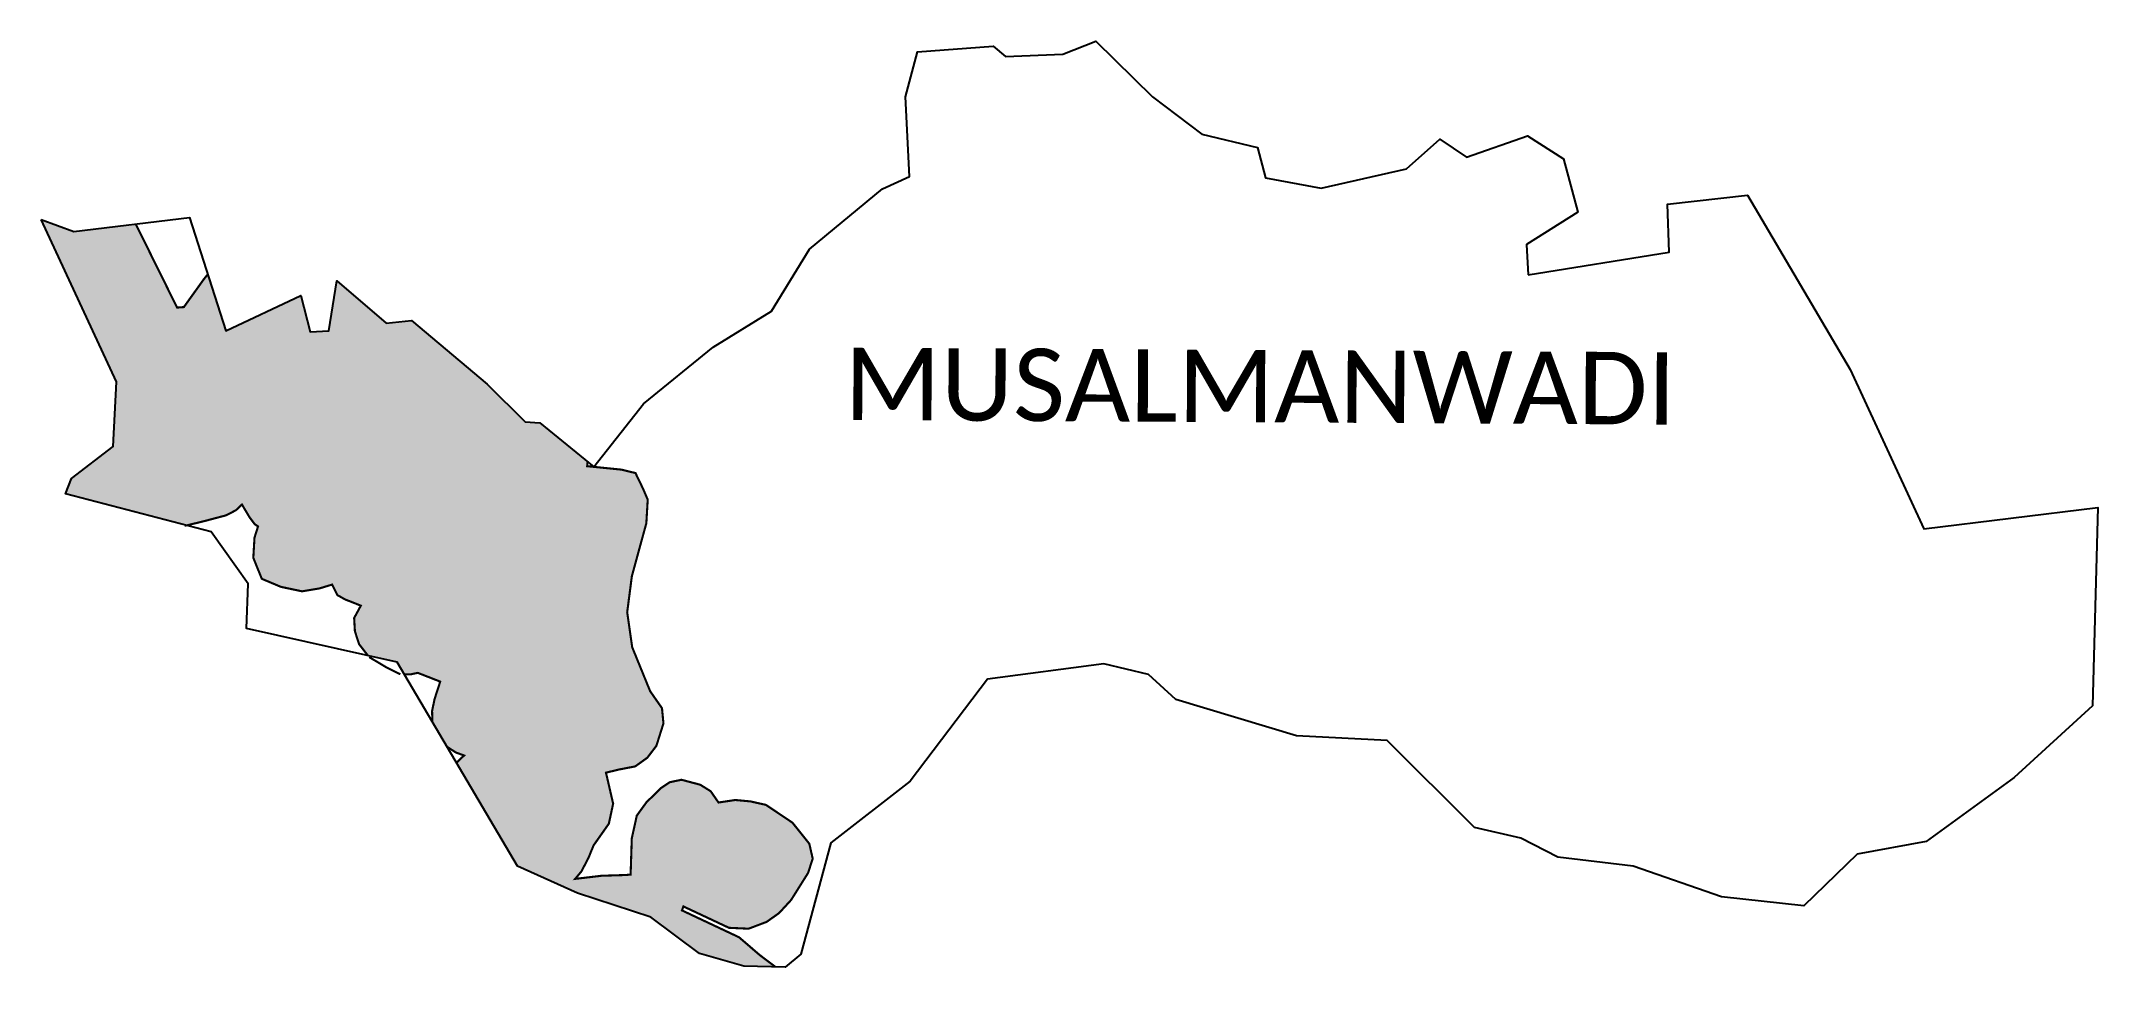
# Model space of a CAD drawing. Header units: metres. Extents: x 319691 to 322647, y 1867665 to 1868997.
import ezdxf

# ---------------------------------------------------------------- set-up
doc = ezdxf.new("R2010")
doc.units = ezdxf.units.M
for name, color, linetype in [('MANGROOVES', 112, 'Continuous'), ('village', 3, 'Continuous'), ('VILLAGE NAME', 250, 'Continuous')]:
    doc.layers.add(name, color=color, linetype=linetype)
doc.styles.get("Standard").update_dxf_attribs({"font": 'simplex.shx'})

msp = doc.modelspace()

# ---------------------------------------------------------------- hatches: boundary and pattern name
at = {"layer": 'MANGROOVES'}
h = msp.add_hatch(dxfattribs=at)
h.set_pattern_fill('GRASS', color=256)
h.paths.add_polyline_path([(320407.5, 1868448.2), (320386.6, 1868449.6), (320331.7, 1868503.7), (320223.2, 1868595.5), (320186.9, 1868591.4), (320115.6, 1868652.5), (320104.3, 1868580.4), (320077.7, 1868578.9), (320064.1, 1868631.2), (319956.5, 1868580.8), (319930.3, 1868661.8), (319924.7, 1868654.8), (319896, 1868614.7), (319886.3, 1868614), (319826.8, 1868734.2), (319737.9, 1868723.6), (319690.9, 1868740.8), (319799.1, 1868507.5), (319794.4, 1868414.2), (319734.5, 1868368.4), (319726, 1868346.3), (319899.4, 1868300.7), (319923.3, 1868306.5), (319956.5, 1868315.3), (319970.7, 1868322.6), (319979.5, 1868330.9), (319990.2, 1868312.8), (319998, 1868302.4), (320002.6, 1868299.4), (319997.5, 1868283.3), (319995.8, 1868254.2), (320008, 1868224.1), (320035.5, 1868212.5), (320065.9, 1868206.1), (320091, 1868210.3), (320109, 1868215.8), (320116.6, 1868200.7), (320127.8, 1868194.4), (320142.9, 1868188.5), (320150.3, 1868185.5), (320140.7, 1868167.7), (320141.8, 1868148.6), (320147.9, 1868130), (320160.6, 1868113.6), (320202.3, 1868104.2), (320212.6, 1868086.9), (320222.2, 1868086.8), (320232.2, 1868088.9), (320264.4, 1868076.3), (320256.3, 1868051.3), (320252.7, 1868034.1), (320253.2, 1868018.2), (320274.1, 1867982.7), (320286.9, 1867974.4), (320298.7, 1867970.1), (320287.7, 1867959.7), (320375.5, 1867811.1), (320461.8, 1867772.3), (320567.1, 1867737.8), (320637.2, 1867685.3), (320700.8, 1867667.4), (320746, 1867666.3), (320723.7, 1867683.1), (320693.8, 1867708.8), (320611.8, 1867747.4), (320613.9, 1867753.1), (320679.3, 1867722.4), (320707.5, 1867721.1), (320733.5, 1867730.9), (320751.4, 1867743.6), (320768.6, 1867762.3), (320793, 1867801.2), (320799.7, 1867821.8), (320794.8, 1867843.3), (320770.5, 1867873.6), (320732.4, 1867899.1), (320710.2, 1867904.1), (320688.4, 1867906.1), (320664.3, 1867902.5), (320653.1, 1867918.7), (320638, 1867928.1), (320611.1, 1867935.2), (320594.3, 1867931.7), (320581.9, 1867923.4), (320560.8, 1867902.9), (320546.9, 1867883.7), (320539.7, 1867851), (320538, 1867798.9), (320531.2, 1867798.3), (320496.2, 1867797.2), (320458.3, 1867792.7), (320467.4, 1867803.6), (320477.5, 1867823), (320484.8, 1867840.9), (320506.7, 1867872), (320512.9, 1867900.8), (320502.6, 1867945.4), (320521.6, 1867950), (320544.6, 1867954.4), (320562, 1867966.9), (320575, 1867983.9), (320585.2, 1868016.2), (320583.1, 1868038.1), (320566.1, 1868062.5), (320540.3, 1868125.7), (320533.1, 1868176.1), (320539.8, 1868227.8), (320560.6, 1868304), (320562.6, 1868337.9), (320555.5, 1868354.4), (320545, 1868376.1), (320525.2, 1868381), (320485.3, 1868385.1), (320485.3, 1868385), (320485.2, 1868385.1), (320475.6, 1868386), (320476.2, 1868392.3)])

# ---------------------------------------------------------------- linework, layer by layer
at = {"color": 3, "flags": 128}
msp.add_lwpolyline([(319690.9, 1868740.8), (319737.9, 1868723.6)], dxfattribs=at)
at = {"layer": 'MANGROOVES', "const_width": 3.02, "flags": 128}
for points in [[(319930.3, 1868661.8), (319924.7, 1868654.8), (319896, 1868614.7), (319886.3, 1868614), (319826.8, 1868734.2)], [(320746, 1867666.3), (320723.7, 1867683.1), (320693.8, 1867708.8), (320611.8, 1867747.4), (320613.9, 1867753.1), (320679.3, 1867722.4), (320707.5, 1867721.1), (320733.5, 1867730.9), (320751.4, 1867743.6), (320768.6, 1867762.3), (320793, 1867801.2), (320799.7, 1867821.8), (320794.8, 1867843.3), (320770.5, 1867873.6), (320732.4, 1867899.1), (320710.2, 1867904.1), (320688.4, 1867906.1), (320664.3, 1867902.5), (320653.1, 1867918.7), (320638, 1867928.1), (320611.1, 1867935.2), (320594.3, 1867931.7), (320581.9, 1867923.4), (320560.8, 1867902.9), (320546.9, 1867883.7), (320539.7, 1867851), (320538, 1867798.9), (320531.2, 1867798.3), (320496.2, 1867797.2), (320458.3, 1867792.7), (320467.4, 1867803.6), (320477.5, 1867823), (320484.8, 1867840.9), (320506.7, 1867872), (320512.9, 1867900.8), (320502.6, 1867945.4), (320521.6, 1867950), (320544.6, 1867954.4), (320562, 1867966.9), (320575, 1867983.9), (320585.2, 1868016.2), (320583.1, 1868038.1), (320566.1, 1868062.5), (320540.3, 1868125.7), (320533.1, 1868176.1), (320539.8, 1868227.8), (320560.6, 1868304), (320562.6, 1868337.9), (320555.5, 1868354.4), (320545, 1868376.1), (320525.2, 1868381), (320475.6, 1868386), (320476.2, 1868392.3)], [(319897.1, 1868300.2), (319923.3, 1868306.5), (319956.5, 1868315.3), (319970.7, 1868322.6), (319979.5, 1868330.9), (319990.2, 1868312.8), (319998, 1868302.4), (320002.6, 1868299.4), (319997.5, 1868283.3), (319995.8, 1868254.2), (320008, 1868224.1), (320035.5, 1868212.5), (320065.9, 1868206.1), (320091, 1868210.3), (320109, 1868215.8), (320116.6, 1868200.7), (320127.8, 1868194.4), (320142.9, 1868188.5), (320150.3, 1868185.5), (320140.7, 1868167.7), (320141.8, 1868148.6), (320147.9, 1868130), (320160.6, 1868113.6)], [(320162.2, 1868111.6), (320188.6, 1868095.9), (320207.1, 1868086.9)], [(320212.6, 1868086.9), (320222.2, 1868086.8), (320232.2, 1868088.9), (320264.4, 1868076.3), (320256.3, 1868051.3), (320252.7, 1868034.1), (320253.2, 1868018.2)], [(320274.1, 1867982.7), (320286.9, 1867974.4), (320298.7, 1867970.1), (320287.7, 1867959.7)]]:
    msp.add_lwpolyline(points, dxfattribs=at)
at = {"layer": 'village', "color": 3}
for points in [[(319737.9, 1868723.6, 0), (319903.9, 1868743.3, 0), (319956.5, 1868580.8, 0), (320064.1, 1868631.2, 0), (320077.7, 1868578.9, 0), (320104.3, 1868580.4, 0), (320115.6, 1868652.5, 0), (320186.9, 1868591.4, 0), (320223.2, 1868595.5, 0), (320331.7, 1868503.7, 0), (320386.6, 1868449.6, 0), (320407.5, 1868448.2, 0), (320485.3, 1868385, 0), (320556.5, 1868475.5, 0), (320656.6, 1868557.3, 0), (320740.6, 1868608.9, 0), (320794.9, 1868698.1, 0), (320900.2, 1868784.6, 0), (320939, 1868802.3, 0), (320933.1, 1868916.9, 0), (320950.3, 1868981.5, 0), (321059.2, 1868989.8, 0), (321076.9, 1868975.1, 0), (321159.1, 1868978.5, 0), (321206.4, 1868997.1, 0), (321288, 1868917, 0), (321358.9, 1868863.4, 0), (321439.1, 1868844.3, 0), (321450.5, 1868800.3, 0), (321530.3, 1868785.8, 0), (321653.1, 1868813.6, 0), (321700.8, 1868856.3, 0), (321739.3, 1868830.3, 0), (321827, 1868860.8, 0), (321878.5, 1868827.8, 0), (321899.1, 1868751, 0), (321825.3, 1868704.6, 0), (321827.6, 1868661, 0)], [(321827.6, 1868661, 0), (322030.6, 1868693.8, 0), (322028.2, 1868762.6, 0), (322143, 1868775.5, 0), (322290.6, 1868524.9, 0), (322396.3, 1868295.8, 0), (322646.5, 1868326.5, 0), (322638.6, 1868041.5, 0), (322526.1, 1867938.6, 0), (322399.9, 1867846.4, 0), (322300.5, 1867828.2, 0), (322224, 1867753.9, 0), (322105.5, 1867766.9, 0), (321978.6, 1867811.1, 0), (321870.4, 1867823.7, 0), (321817.4, 1867851.2, 0), (321750.5, 1867866.7, 0), (321625.3, 1867991.5, 0), (321494.8, 1867998.4, 0), (321321.4, 1868050.6, 0), (321282.4, 1868086.5, 0), (321218.2, 1868102, 0), (321050.9, 1868079.9, 0), (320939.8, 1867933.2, 0), (320825.8, 1867844.6, 0), (320782.5, 1867684.6, 0), (320760.1, 1867665.9, 0), (320700.8, 1867667.4, 0), (320637.2, 1867685.3, 0), (320567.1, 1867737.8, 0), (320461.8, 1867772.3, 0), (320375.5, 1867811.1, 0), (320202.3, 1868104.2, 0), (319986.1, 1868152.9, 0), (319988.2, 1868217.1, 0), (319935.2, 1868291.4, 0), (319726, 1868346.3, 0), (319734.5, 1868368.4, 0), (319794.4, 1868414.2, 0), (319799.1, 1868507.5, 0), (319690.9, 1868740.8, 0)]]:
    msp.add_polyline3d(points, dxfattribs=at)

# ---------------------------------------------------------------- texts
at = {"layer": 'VILLAGE NAME', "insert": (320845.4, 1868556.5), "char_height": 104.042, "attachment_point": 1, "rotation": 359.6762}
msp.add_mtext_dynamic_manual_height_columns('{\\fCalibri|b0|i0|c0|p34;MUSALMANWADI}', width=1278.781, gutter_width=520.2, heights=[0], dxfattribs=at)

doc.saveas('drawing.dxf')
